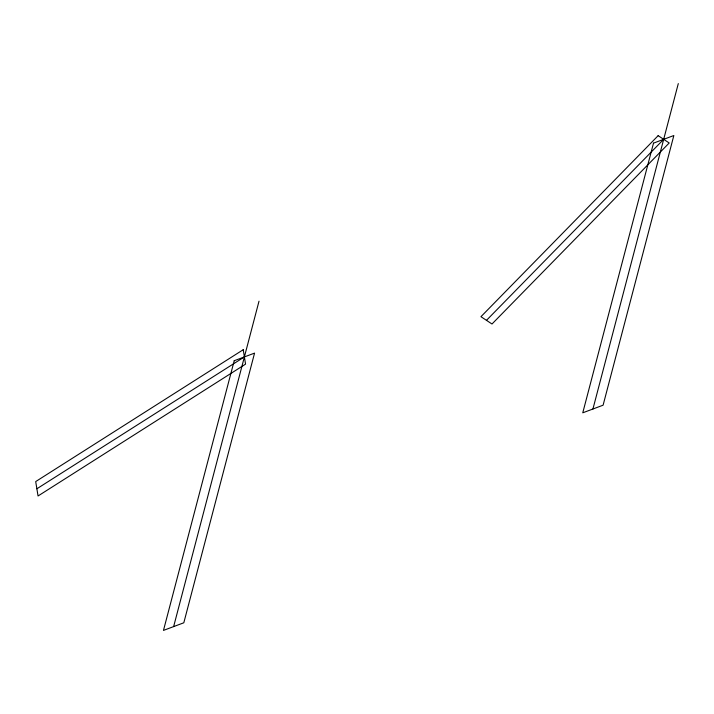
<?xml version="1.0" encoding="UTF-8"?>
<svg xmlns="http://www.w3.org/2000/svg" width="714" height="714" viewBox="0 0 714 714"><rect width="100%" height="100%" fill="white"/><g stroke="black" fill="none" stroke-linecap="round" stroke-linejoin="round"><path stroke-width="1.07" d="M173.636 626.597L259.012 301.183M592.932 409.006L678.3 83.592M486.475 320.345L663.681 139.328M36.869 488.778L244.384 356.92M234.219 360.731L163.47 630.408L183.81 622.786L254.559 353.109L234.219 360.731M653.506 143.139L582.758 412.817L603.098 405.195L673.846 135.517L653.506 143.139M658.156 135.66L480.95 316.686L492 324.004L669.205 142.987L658.156 135.66M243.215 349.717L35.7 481.575L38.047 495.98L245.562 364.122L243.215 349.717"/></g></svg>
